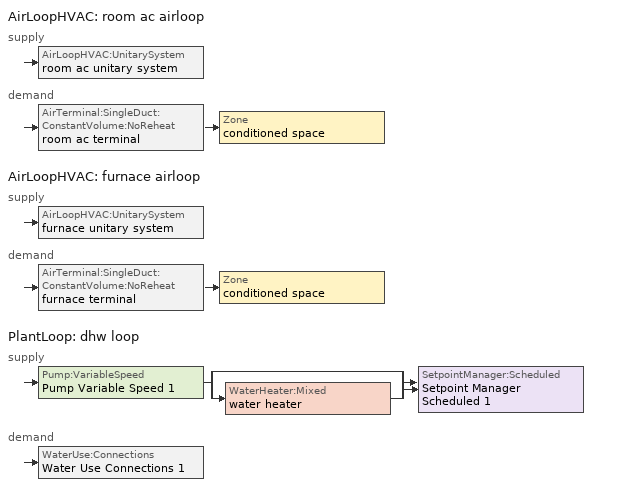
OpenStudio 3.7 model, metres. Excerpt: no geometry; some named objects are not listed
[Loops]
AirLoopHVAC 'room ac airloop'
 supply: AirLoopHVAC:UnitarySystem 'room ac unitary system'
 demand: AirTerminal:SingleDuct:ConstantVolume:NoReheat 'room ac terminal' > Zone 'conditioned space'
AirLoopHVAC 'furnace airloop'
 supply: AirLoopHVAC:UnitarySystem 'furnace unitary system'
 demand: AirTerminal:SingleDuct:ConstantVolume:NoReheat 'furnace terminal' > Zone 'conditioned space'
PlantLoop 'dhw loop'
 supply: Pump:VariableSpeed 'Pump Variable Speed 1' > split
  | bypass
  | WaterHeater:Mixed 'water heater'
  join > SetpointManager:Scheduled 'Setpoint Manager Scheduled 1'
 demand: WaterUse:Connections 'Water Use Connections 1'
[Sizing:Zone]
conditioned space: Zone Cooling Design Supply Air Temperature Input Method=SupplyAirTemperature; Zone Cooling Design Supply Air Temperature {C}=14; Zone Cooling Design Supply Air Temperature Difference {deltaC}=11.11; Zone Heating Design Supply Air Temperature Input Method=SupplyAirTemperature; Zone Heating Design Supply Air Temperature {C}=40; Zone Heating Design Supply Air Temperature Difference {deltaC}=11.11; Zone Cooling Design Supply Air Humidity Ratio {kg-H2O/kg-air}=0.0085; Zone Heating Design Supply Air Humidity Ratio {kg-H2O/kg-air}=0.008; Cooling Design Air Flow Method=DesignDay; Heating Design Air Flow Method=DesignDay; Account for Dedicated Outdoor Air System=No; Dedicated Outdoor Air System Control Strategy=NeutralSupplyAir; Dedicated Outdoor Air Low Setpoint Temperature for Design {C}=autosize; Dedicated Outdoor Air High Setpoint Temperature for Design {C}=autosize; Zone Load Sizing Method=Sensible Load Only No Latent Load; Zone Latent Cooling Design Supply Air Humidity Ratio Input Method=HumidityRatioDifference; Zone Cooling Design Supply Air Humidity Ratio Difference {kgWater/kgDryAir}=0.005; Zone Latent Heating Design Supply Air Humidity Ratio Input Method=HumidityRatioDifference; Zone Humidification Design Supply Air Humidity Ratio Difference {kgWater/kgDryAir}=0.005
[Zone equipment]
conditioned space: ideal air system, room ac terminal, furnace terminal
[ZoneHVAC:IdealLoadsAirSystem]
ideal air system: Maximum Heating Supply Air Temperature {C}=50; Minimum Cooling Supply Air Temperature {C}=10; Maximum Heating Supply Air Humidity Ratio {kg-H2O/kg-air}=0.015; Minimum Cooling Supply Air Humidity Ratio {kg-H2O/kg-air}=0.01; Heating Limit=LimitCapacity; Maximum Sensible Heating Capacity {W}=0; Cooling Limit=NoLimit; Dehumidification Control Type=None; Humidification Control Type=None
[Coil:Cooling:DX:SingleSpeed]
room ac clg coil: Availability Schedule=Always On Discrete; Rated Total Cooling Capacity {W}=1036.01; Rated Sensible Heat Ratio=0.65; Rated COP {W/W}=3.10481; Rated Air Flow Rate {m3/s}=0.0433767; Rated Evaporator Fan Power Per Volume Flow Rate 2017 {W/(m3/s)}=773.3; Rated Evaporator Fan Power Per Volume Flow Rate 2023 {W/(m3/s)}=934.4; Total Cooling Capacity Function of Temperature Curve=Cool-CAP-fT1; Total Cooling Capacity Function of Flow Fraction Curve=Cool-CAP-fFF1; Energy Input Ratio Function of Temperature Curve=Cool-EIR-fT1; Energy Input Ratio Function of Flow Fraction Curve=Cool-EIR-fFF1; Part Load Fraction Correlation Curve=Cool-PLF-fPLR1; Minimum Outdoor Dry-Bulb Temperature for Compressor Operation {C}=-25; Nominal Time for Condensate Removal to Begin {s}=1000; Ratio of Initial Moisture Evaporation Rate and Steady State Latent Capacity=1.5; Maximum Cycling Rate {cycles/hr}=3; Latent Capacity Time Constant {s}=45; Condenser Type=AirCooled; Evaporative Condenser Effectiveness=0.9; Evaporative Condenser Air Flow Rate {m3/s}=autosize; Evaporative Condenser Pump Rated Power Consumption {W}=autosize; Crankcase Heater Capacity {W}=0; Maximum Outdoor Dry-Bulb Temperature for Crankcase Heater Operation {C}=10; Basin Heater Capacity {W/K}=0; Basin Heater Setpoint Temperature {C}=2
[Fan:SystemModel] Availability Schedule=Always On Discrete; Speed Control Method=Discrete; Electric Power Minimum Flow Rate Fraction=0.2; Motor Efficiency=1; Motor In Air Stream Fraction=1; Design Electric Power Consumption {W}=autosize; Design Power Sizing Method=TotalEfficiencyAndPressure; Electric Power Per Unit Flow Rate {W/(m3/s)}=840; Electric Power Per Unit Flow Rate Per Unit Pressure {W-s/m3-Pa}=1.66667; Motor Loss Radiative Fraction=0; Speed Flow Fraction 1=1; Speed Electric Power Fraction 1=1
Name | Design Maximum Air Flow Rate {m3/s} | Design Pressure Rise {Pa} | Fan Total Efficiency
room ac supply fan | 0.0434192 | 1e-06 | 1
furnace supply fan | 0.807502 | 794.58 | 0.75
[EnergyManagementSystem:Sensor]
Name | Output Variable or Output Meter Index Key | Output Variable or Output Meter
room_ac_supply_fan_s | room ac supply fan | Fan Electricity Energy
room_ac_clg_coil_s | room ac clg coil | Cooling Coil Total Cooling Energy
furnace_supply_fan_s | furnace supply fan | Fan Electricity Energy
furnace_htg_coil_s | furnace htg coil | Heating Coil Heating Energy
water_heater_energy | water heater | Water Heater NaturalGas Rate
water_heater_on_cycle_parasitic | water heater | Water Heater On Cycle Parasitic Electricity Rate
water_heater_off_cycle_parasitic | water heater | Water Heater Off Cycle Parasitic Electricity Rate
win_s | conditioned space | Zone Air Humidity Ratio
tin_s | conditioned space | Zone Mean Air Temperature
tout_s | conditioned space | Zone Outdoor Air Drybulb Temperature
furnace_airloop_Fan_RTF_s | furnace supply fan | Fan Runtime Fraction
room_ac_airloop_Fan_RTF_s | room ac supply fan | Fan Runtime Fraction
zone_htg_unmet_s | conditioned space | Zone Heating Setpoint Not Met Time
zone_clg_unmet_s | conditioned space | Zone Cooling Setpoint Not Met Time
[EnergyManagementSystem:Program]
infil_program: Set p_m = 0.14; Set p_s = 0.22; Set s_m = 270; Set s_s = 370; Set z_m = 9.99744; Set z_s = 4.8768; Set f_t = (((s_m/z_m)^p_m)*((z_s/s_s)^p_s)); Set Tdiff = tin_s-tout_s; Set dT = @Abs Tdiff; Set c = 0.0744; Set Cs = 0.0897; Set Cw = 0.164; Set n = 0.65; Set sft = (f_t*0.5); Set temp1 = ((c*Cw)*((sft*site_vw_s)^(2*n)))^2; Set Qinf = (((c*Cs*(dT^n))^2)+temp1)^0.5; Set Qinf = (@Max Qinf 0); Set mech_vent_house_fan_sensible_load_equip_act = 0.0; Set mech_vent_house_fan_latent_load_equip_act = 0.0; Set OASupInPb = out_pb_s; Set OASupInTemp = tout_s; Set OASupInW = out_wt_s; Set OASupRho = (@RhoAirFnPbTdbW OASupInPb OASupInTemp OASupInW); Set OASupCp = (@CpAirFnW OASupInW); Set OASupInEnth = (@HFnTdbW OASupInTemp OASupInW); Set ZoneTemp = tin_s; Set ZoneW = win_s; Set ZoneCp = (@CpAirFnW ZoneW); Set ZoneAirEnth = (@HFnTdbW ZoneTemp ZoneW); Set mech_vent_house_fan_cfis_act = 0.0; Set QWHV_cfis_sup = 0.0; Set QWHV_cfis_suppl_sup = 0.0; Set QWHV_cfis_suppl_exh = 0.0; Set Qrange = 0; Set Qrange = Qrange + 0.04719 * mech_vent_range_fan_0_sch_s; Set Qbath = 0; Set Qbath = Qbath + 0.04719 * mech_vent_bath_fan_0_sch_s; Set Qdryer = 0; Set Qdryer = Qdryer + 0.24525 * clothes_dryer_exhaust_0_sch_s; Set QWHV_sup = 0.0; Set QWHV_exh = 0.0; Set Qexhaust = Qrange + Qbath + Qdryer + QWHV_exh + QWHV_cfis_suppl_exh; Set Qsupply = QWHV_sup + QWHV_cfis_sup + QWHV_cfis_suppl_sup; Set Qfan = (@Max Qexhaust Qsupply); If Qfan > 0; Set Qavg = ((Qexhaust + Qsupply) / 2.0); If ((@Abs (Qexhaust - Qavg)) / Qavg) <= 0.1; Set phi = 1; Else; Set phi = (Qinf / (Qinf + Qfan)); EndIf; Set Qinf_adj = phi * Qinf; Else; Set Qinf_adj = Qinf; EndIf; Set infil_flow_act = Qinf_adj; Set Qload = Qfan; Set Effectiveness_Sens = 0.0; Set Effectiveness_Lat = 0.0; Set Fan_MFR = Qload * OASupRho; Set ZoneInEnth = OASupInEnth; Set ZoneInTemp = OASupInTemp; Set FanTotalToCond = Fan_MFR * (ZoneInEnth - ZoneAirEnth); Set FanSensToCond = Fan_MFR * ZoneCp * (ZoneInTemp - ZoneTemp); Set FanLatToCond = FanTotalToCond - FanSensToCond; Set mech_vent_house_fan_sensible_load_equip_act = mech_vent_house_fan_sensible_load_equip_act + FanSensToCond; Set mech_vent_house_fan_latent_load_equip_act = mech_vent_house_fan_latent_load_equip_act + FanLatToCond
unmet_hours_program: Set htg_unmet_hours = 0; Set clg_unmet_hours = 0; If ((DayOfYear >= 1) && (DayOfYear <= 365)); If zone_htg_unmet_s > htg_unmet_hours; Set htg_unmet_hours = zone_htg_unmet_s; EndIf; EndIf; If ((DayOfYear >= 1) && (DayOfYear <= 365)); If zone_clg_unmet_s > clg_unmet_hours; Set clg_unmet_hours = zone_clg_unmet_s; EndIf; EndIf
total_loads_program: Set loads_htg_tot = 0; Set loads_clg_tot = 0; If htg_load_cond > 0; Set loads_htg_tot = loads_htg_tot + (htg_load_cond - clg_load_cond) * 1.0; Set loads_htg_tot = loads_htg_tot + (htg_load_duct - clg_load_duct) * 1.0; EndIf; If clg_load_cond > 0; Set loads_clg_tot = loads_clg_tot + (clg_load_cond - htg_load_cond) * 0.2; Set loads_clg_tot = loads_clg_tot + (clg_load_duct - htg_load_duct) * 0.2; EndIf
[EnergyManagementSystem:ProgramCallingManager]
room ac supply fan disaggregate program calling manager: EndOfSystemTimestepBeforeHVACReporting; room_ac_supply_fan_disaggregate_program
furnace supply fan disaggregate program calling manager: EndOfSystemTimestepBeforeHVACReporting; furnace_supply_fan_disaggregate_program
water heater EC_adj ProgramManager: EndOfSystemTimestepBeforeHVACReporting; water_heater_EC_adj
furnace_airloop_0_duct_program calling manager: EndOfSystemTimestepAfterHVACReporting; furnace_airloop_0_duct_program
natural_vent_program calling manager: BeginZoneTimestepAfterInitHeatBalance; natural_vent_program
infil_program calling manager: BeginZoneTimestepAfterInitHeatBalance; infil_program
unmet_hours_program calling manager: EndOfZoneTimestepBeforeZoneReporting; unmet_hours_program
total_loads_program calling manager: EndOfZoneTimestepAfterZoneReporting; total_loads_program
[EnergyManagementSystem:OutputVariable]
Name | EMS Variable | Type of Data in Variable | Update Frequency | EMS Program or Subroutine | Units
room ac supply fan disaggregate clg | room_ac_supply_fan_clg | Summed | SystemTimestep | room_ac_supply_fan_disaggregate_program | J
furnace supply fan disaggregate htg primary | furnace_supply_fan_primary_htg | Summed | SystemTimestep | furnace_supply_fan_disaggregate_program | J
natural_vent_flow_act_timeseries_outvar | natural_vent_flow_act | Averaged | ZoneTimestep | natural_vent_program | m^/s
whole_house_fan_flow_act_timeseries_outvar | whole_house_fan_flow_act | Averaged | ZoneTimestep | natural_vent_program | m^/s
Qfan_timeseries_outvar | Qfan | Averaged | ZoneTimestep | infil_program | m^/s
infil_flow_act_timeseries_outvar | infil_flow_act | Averaged | ZoneTimestep | infil_program | m^/s
[AirLoopHVAC:UnitarySystem] Control Type=Load; Controlling Zone or Thermostat Location=conditioned space; Dehumidification Control Type=None; Availability Schedule=Always On Discrete; Fan Placement=BlowThrough; DX Heating Coil Sizing Ratio=1; Use DOAS DX Cooling Coil=No; DOAS DX Cooling Coil Leaving Minimum Air Temperature {C}=2; Latent Load Control=SensibleOnlyLoadControl; Supply Air Flow Rate Method During Cooling Operation=SupplyAirFlowRate; Supply Air Flow Rate Method During Heating Operation=SupplyAirFlowRate; Supply Air Flow Rate Method When No Cooling or Heating is Required=SupplyAirFlowRate; Supply Air Flow Rate When No Cooling or Heating is Required {m3/s}=0; Maximum Supply Air Temperature {C}=48.8889; Maximum Outdoor Dry-Bulb Temperature for Supplemental Heater Operation {C}=21; Ancilliary On-Cycle Electric Power {W}=0; Ancilliary Off-Cycle Electric Power {W}=0
Name | Supply Fan | Supply Air Fan Operating Mode Schedule | Cooling Coil | Supply Air Flow Rate During Cooling Operation {m3/s} | Supply Air Flow Rate During Heating Operation {m3/s} | Heating Coil
room ac unitary system | room ac supply fan | room ac auto fan schedule | room ac clg coil | 0.0434192 | 0
furnace unitary system | furnace supply fan | furnace auto fan schedule |  | 0 | 0.807502 | furnace htg coil
[AirLoopHVAC] Availability Schedule=Always On Discrete; Design Return Air Flow Fraction of Supply Air Flow=1
Name | Design Supply Air Flow Rate {m3/s}
room ac airloop | 0.0434192
furnace airloop | 0.807502
[Sizing:System] Central Heating Maximum System Air Flow Ratio=0.3; Preheat Design Temperature {C}=7; Preheat Design Humidity Ratio {kg-H2O/kg-Air}=0.008; Precool Design Temperature {C}=12.8; Precool Design Humidity Ratio {kg-H2O/kg-Air}=0.008; Central Cooling Design Supply Air Temperature {C}=12.8; Central Heating Design Supply Air Temperature {C}=16.7; 100% Outdoor Air in Cooling=Yes; 100% Outdoor Air in Heating=Yes; Central Cooling Design Supply Air Humidity Ratio {kg-H2O/kg-Air}=0.0085; Zone Maximum Outdoor Air Fraction=1; Cooling Supply Air Flow Rate Per Floor Area {m3/s-m2}=0.00996765; Cooling Fraction of Autosized Cooling Supply Air Flow Rate=1; Cooling Supply Air Flow Rate Per Unit Cooling Capacity {m3/s-W}=3.94755e-05; Heating Supply Air Flow Rate Per Floor Area {m3/s-m2}=0.00996765; Heating Fraction of Autosized Heating Supply Air Flow Rate=1; Heating Fraction of Autosized Cooling Supply Air Flow Rate=1; Heating Supply Air Flow Rate Per Unit Heating Capacity {m3/s-W}=3.15882e-05; Cooling Design Capacity Method=CoolingDesignCapacity; Cooling Design Capacity {W}=autosize; Cooling Design Capacity Per Floor Area {W/m2}=234.7; Fraction of Autosized Cooling Design Capacity=1; Heating Design Capacity Method=HeatingDesignCapacity; Heating Design Capacity {W}=autosize; Heating Design Capacity Per Floor Area {W/m2}=157; Fraction of Autosized Heating Design Capacity=1; Central Cooling Capacity Control Method=OnOff; Occupant Diversity=autosize
room ac airloop; furnace airloop
[AirTerminal:SingleDuct:ConstantVolume:NoReheat] Availability Schedule=Always On Discrete
Name | Maximum Air Flow Rate {m3/s}
room ac terminal | 0.0434192
furnace terminal | 0.807502
[Coil:Heating:Gas]
furnace htg coil: Availability Schedule=Always On Discrete; Gas Burner Efficiency=0.8; Nominal Capacity {W}=27289.9; On Cycle Parasitic Electric Load {W}=0; Off Cycle Parasitic Gas Load {W}=0; Fuel Type=NaturalGas
[ElectricEquipment:Definition] Design Level Calculation Method=EquipmentLevel
Name | Design Level {W} | Fraction Latent | Fraction Radiant | Fraction Lost
clothes washer | 658.799 | 0.03 | 0.162 | 0.7
dishwasher | 1518.05 | 0.3 | 0.18 | 0.4
[PlantLoop]
dhw loop: Glycol Concentration=0; Maximum Loop Flow Rate {m3/s}=0.01; Plant Loop Volume {m3}=0.003; Load Distribution Scheme=Optimal
[Sizing:Plant]
dhw loop: Loop Type=Heating; Design Loop Exit Temperature {C}=51.6667; Loop Design Temperature Difference {deltaC}=5.55556; Sizing Option=NonCoincident; Zone Timesteps in Averaging Window=1; Coincident Sizing Factor Mode=None
[Pump:VariableSpeed]
Pump Variable Speed 1: Rated Flow Rate {m3/s}=0.01; Rated Pump Head {Pa}=1; Rated Power Consumption {W}=0; Motor Efficiency=1; Fraction of Motor Inefficiencies to Fluid Stream=0; Coefficient 1 of the Part Load Performance Curve=0; Coefficient 2 of the Part Load Performance Curve=1; Coefficient 3 of the Part Load Performance Curve=0; Coefficient 4 of the Part Load Performance Curve=0; Pump Control Type=Intermittent; Skin Loss Radiative Fraction=0.5; Design Power Sizing Method=PowerPerFlowPerPressure; Design Electric Power per Unit Flow Rate {W/(m3/s)}=348701.1; Design Shaft Power per Unit Flow Rate per Unit Head {W-s/m3-Pa}=1.28205; Design Minimum Flow Rate Fraction=0
[SetpointManager:Scheduled]
Setpoint Manager Scheduled 1: Control Variable=Temperature; Schedule=dhw temp
[WaterHeater:Mixed]
water heater: Tank Volume {m3}=0.00378541; Setpoint Temperature Schedule=water heater setpoint; Deadband Temperature Difference {deltaC}=0; Maximum Temperature Limit {C}=99; Heater Control Type=Modulate; Heater Maximum Capacity {W}=2.93071e+10; Heater Minimum Capacity {W}=0; Heater Fuel Type=NaturalGas; Heater Thermal Efficiency=0.7544; Off Cycle Parasitic Fuel Consumption Rate {W}=0; Off Cycle Parasitic Fuel Type=Electricity; Off Cycle Parasitic Heat Fraction to Tank=0; On Cycle Parasitic Fuel Consumption Rate {W}=0; On Cycle Parasitic Fuel Type=Electricity; On Cycle Parasitic Heat Fraction to Tank=0; Ambient Temperature Indicator=ThermalZone; Ambient Temperature Thermal Zone=conditioned space; Off Cycle Loss Coefficient to Ambient Temperature {W/K}=0; Off Cycle Loss Fraction to Thermal Zone=1; On Cycle Loss Coefficient to Ambient Temperature {W/K}=0; On Cycle Loss Fraction to Thermal Zone=1; Use Side Effectiveness=1; Source Side Effectiveness=1; Use Side Design Flow Rate {m3/s}=autosize; Source Side Design Flow Rate {m3/s}=autosize; Indirect Water Heating Recovery Time {hr}=1.5; Source Side Flow Control Mode=IndirectHeatPrimarySetpoint
[WaterHeater:Sizing]
water heater: Design Mode=PeakDraw; Time Storage Can Meet Peak Draw {hr}=0.538503; Time for Tank Recovery {hr}=0; Nominal Tank Volume for Autosizing Plant Connections {m3}=1
[EnergyManagementSystem:Actuator] Actuated Component Control Type=Air Exchange Flow Rate
Name | Actuated Component | Actuated Component Type
furnace_airloop_0_ZoneMixDZToCond_mix_act | furnace_airloop_0_ZoneMixDZToCond mix | ZoneMixing
furnace_airloop_0_ZoneMixCondToDZ_mix_act | furnace_airloop_0_ZoneMixCondToDZ mix | ZoneMixing
natural_vent_flow_act | natural vent flow | Zone Infiltration
whole_house_fan_flow_act | whole house fan flow | Zone Infiltration
whole_house_fan_mix_act | whole house fan mix | ZoneMixing
infil_flow_act | infil flow | Zone Infiltration
[WaterUse:Connections]
Water Use Connections 1: Drain Water Heat Exchanger Type=None; Drain Water Heat Exchanger Destination=Plant; Water Use Equipment Name 1=dhw fixtures; Water Use Equipment Name 2=dhw distribution waste; Water Use Equipment Name 3=clothes washer; Water Use Equipment Name 4=dishwasher
[WaterUse:Equipment:Definition]
Name | Peak Flow Rate {m3/s} | Target Temperature Schedule
dhw fixtures | 8.93016e-05 | mixed water temperature schedule
dhw distribution waste | 3.43005e-05 | mixed water temperature schedule
clothes washer | 4.66289e-06
dishwasher | 8.12563e-06
[WaterUse:Equipment]
Name | Water Use Equipment Definition | Flow Rate Fraction Schedule
dhw fixtures | dhw fixtures | hot_water_fixtures
dhw distribution waste | dhw distribution waste | hot_water_fixtures
clothes washer | clothes washer | hot_water_clothes_washer
dishwasher | dishwasher | hot_water_dishwasher
[EnergyManagementSystem:InternalVariable] Internal Data Type=Fan Maximum Mass Flow Rate
Name | Internal Data Index Key
furnace_airloop_max_sup_fan_mfr | furnace supply fan
room_ac_airloop_max_sup_fan_mfr | room ac supply fan
[AirLoopHVAC:ReturnPlenum]
Air Loop HVAC Return Plenum 1: ThermalZone=furnace airloop ret air zone
[EnergyManagementSystem:Subroutine]
furnace_airloop_0_duct_subroutine: Set AH_MFR = furnace_airloop_AH_MFR / 1; If AH_MFR>0; Set AH_Tout = furnace_airloop_AH_Tout; Set AH_Wout = furnace_airloop_AH_Wout; Set RA_T = furnace_airloop_RA_T; Set RA_W = furnace_airloop_Ra_W; Set Fan_RTF = furnace_airloop_Fan_RTF; Set DZ_T = furnace_airloop_0_DZ_T; Set DZ_W = furnace_airloop_0_DZ_W; Set AH_VFR = furnace_airloop_AH_VFR / 1; Set h_SA = (@HFnTdbW AH_Tout AH_Wout); Set h_RA = (@HFnTdbW RA_T RA_W); Set h_fg = (@HfgAirFnWTdb AH_Wout AH_Tout); Set h_DZ = (@HFnTdbW DZ_T DZ_W); Set air_cp = 1006.0; Set f_sup = 0.2; Set f_ret = 0.1; Set sup_lk_mfr = f_sup * AH_MFR; Set ret_lk_mfr = f_ret * AH_MFR; Set SupTotLkToCond = sup_lk_mfr*(h_RA - h_SA); Set SupLatLkToCond = sup_lk_mfr*h_fg*(RA_W-AH_Wout); Set SupSensLkToCond = SupTotLkToCond-SupLatLkToCond; Set supply_ua = 51.823; Set eTm = 0-((Fan_RTF/(AH_MFR*air_cp))*supply_ua); Set t_sup = DZ_T+((AH_Tout-DZ_T)*(@Exp eTm)); Set SupCondToCond = AH_MFR*air_cp*(t_sup-AH_Tout); Set SupCondToDZ = 0-SupCondToCond; Set return_ua = 17.738; Set eTm = 0-((Fan_RTF/(AH_MFR*air_cp))*return_ua); Set t_ret = DZ_T+((RA_T-DZ_T)*(@Exp eTm)); Set RetCondToRP = AH_MFR*air_cp*(t_ret-RA_T); Set RetCondToDZ = 0-RetCondToRP; Set RetLatLkToRP = 0; Set RetSensLkToRP = ret_lk_mfr*air_cp*(DZ_T-RA_T); Set SupTotLkToDZ = sup_lk_mfr*(h_SA-h_DZ); Set SupLatLkToDZ = sup_lk_mfr*h_fg*(AH_Wout-DZ_W); Set SupSensLkToDZ = SupTotLkToDZ-SupLatLkToDZ; Set f_imbalance = f_sup-f_ret; Set oa_vfr = 1.0 * f_imbalance * AH_VFR; Set sup_lk_vfr = f_sup * AH_VFR; Set ret_lk_vfr = f_ret * AH_VFR; If f_sup > f_ret; Set ZoneMixCondToDZ = 0; Set ZoneMixDZToCond = (sup_lk_vfr-ret_lk_vfr)-oa_vfr; Else; Set ZoneMixCondToDZ = (ret_lk_vfr-sup_lk_vfr)+oa_vfr; Set ZoneMixDZToCond = 0; EndIf; Else; Set SupLatLkToCond = 0; Set SupSensLkToCond = 0; Set SupCondToCond = 0; Set RetCondToRP = 0; Set RetLatLkToRP = 0; Set RetSensLkToRP = 0; Set RetCondToDZ = 0; Set SupCondToDZ = 0; Set SupLatLkToDZ = 0; Set SupSensLkToDZ = 0; Set ZoneMixCondToDZ = 0; Set ZoneMixDZToCond = 0; EndIf; Set furnace_airloop_0_SupLatLkToCond = SupLatLkToCond; Set furnace_airloop_0_SupSensLkToCond = SupSensLkToCond; Set furnace_airloop_0_SupCondToLv = SupCondToCond; Set furnace_airloop_0_RetCondToRP = RetCondToRP; Set furnace_airloop_0_RetLatLkToRP = RetLatLkToRP; Set furnace_airloop_0_RetSensLkToRP = RetSensLkToRP; Set furnace_airloop_0_RetCondToDZ = RetCondToDZ; Set furnace_airloop_0_SupCondToDZ = SupCondToDZ; Set furnace_airloop_0_SupLatLkToDZ = SupLatLkToDZ; Set furnace_airloop_0_SupSensLkToDZ = SupSensLkToDZ; Set furnace_airloop_0_ZoneMixCondToDZ = ZoneMixCondToDZ; Set furnace_airloop_0_ZoneMixDZToCond = ZoneMixDZToCond
[Schedule:File] External File=External File 1; Rows to Skip at Top=1; Number of Hours of Data=8760; Minutes per Item=15; Translate File With Relative Path=Yes
Name | Column Number
dishwasher | 5
hot_water_fixtures | 13
hot_water_clothes_washer | 12
hot_water_dishwasher | 11
[Schedule:Constant]
Name | Value
Always On Discrete | 1
room ac auto fan schedule; furnace auto fan schedule | 0
dhw temp; water heater setpoint | 51.6667
mixed water temperature schedule | 40.5556
[Curve:Biquadratic] Minimum Value of x=-100; Maximum Value of x=100; Minimum Value of y=-100; Maximum Value of y=100
Name | Coefficient1 Constant | Coefficient2 x | Coefficient3 x**2 | Coefficient4 y | Coefficient5 y**2 | Coefficient6 x*y
Cool-CAP-fT1 | 1.55736 | -0.0744482 | 0.0030986 | 0.00145958 | -4.1148e-05 | -0.000426714
Cool-EIR-fT1 | -0.350448 | 0.11681 | -0.00339951 | -0.00122609 | 0.000600809 | -0.000466884
[Curve:Quadratic] Coefficient3 x**2=0; Minimum Value of x=0
Name | Coefficient1 Constant | Coefficient2 x | Maximum Value of x | Minimum Curve Output | Maximum Curve Output
Cool-CAP-fFF1; Cool-EIR-fFF1 | 1 | 0 | 2 | 0 | 2
Cool-PLF-fPLR1 | 0.78 | 0.22 | 1 | 0.7 | 1
